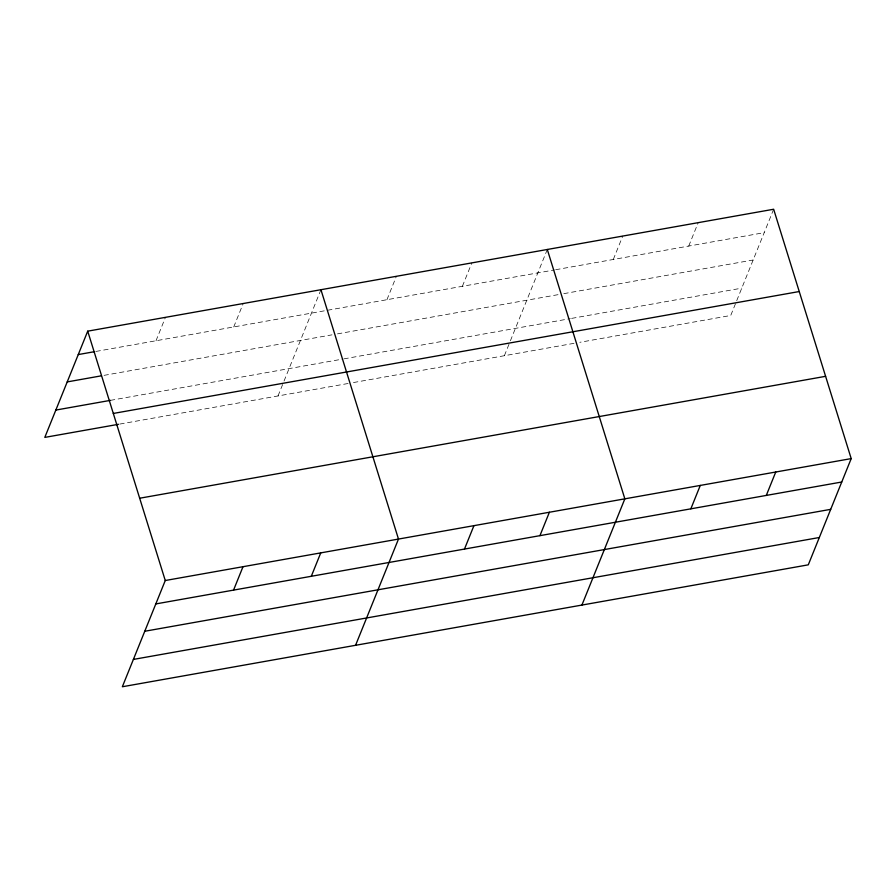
<?xml version="1.0" encoding="UTF-8"?>
<svg xmlns="http://www.w3.org/2000/svg" width="896" height="896" viewBox="0 0 896 896"><rect width="100%" height="100%" fill="white"/><g stroke="black" fill="none" stroke-linecap="round" stroke-linejoin="round"><path stroke-width="0.67" stroke-dasharray="4.48 3.36" d="M156.005 340.749L165.458 317.341M233.744 326.939L243.197 303.531M278.018 395.942L283.539 382.278M284.043 381.035L320.936 289.71M386.938 299.712L396.39 276.304M462.381 286.294L471.845 262.886M504.37 355.712L509.891 342.048M510.395 340.805L547.299 249.48M613.29 259.482L622.742 236.074M688.744 246.064L698.197 222.656M773.651 209.25L730.733 315.482L579.824 342.306M95.995 351.422L554.299 269.965M555.677 269.718L764.198 232.658M104.048 375.357L331.99 334.846M337.478 333.872L558.342 294.616M563.83 293.642L753.155 259.986M110.398 400.366L342.563 359.106M343.93 358.859L570.293 318.629M571.659 318.382L741.776 288.154M119.806 424.066L350.728 383.029M353.472 382.536L577.08 342.787"/><path stroke-width="1.34" d="M87.718 331.162L165.267 580.518L122.349 686.75L808.282 564.838L851.2 458.606L773.651 209.25L87.718 331.162L44.8 437.394L118.451 424.312M233.554 590.106L243.006 566.698M311.293 576.296L320.746 552.888M355.566 645.299L398.485 539.067L320.936 289.71M464.475 549.069L473.939 525.661M539.93 535.651L549.394 512.243M581.918 605.069L624.848 498.837L547.299 249.48M690.838 508.838L700.291 485.419M766.293 495.421L775.746 472.013M78.266 354.57L94.629 351.658M67.222 381.909L101.315 375.838M55.843 410.066L110.398 400.366M113.31 413.448L799.243 291.536M139.675 498.232L825.608 376.32M165.267 580.518L851.2 458.606M155.814 603.926L841.747 482.014M144.771 631.254L830.704 509.342M133.392 659.422L819.325 537.51"/></g></svg>
